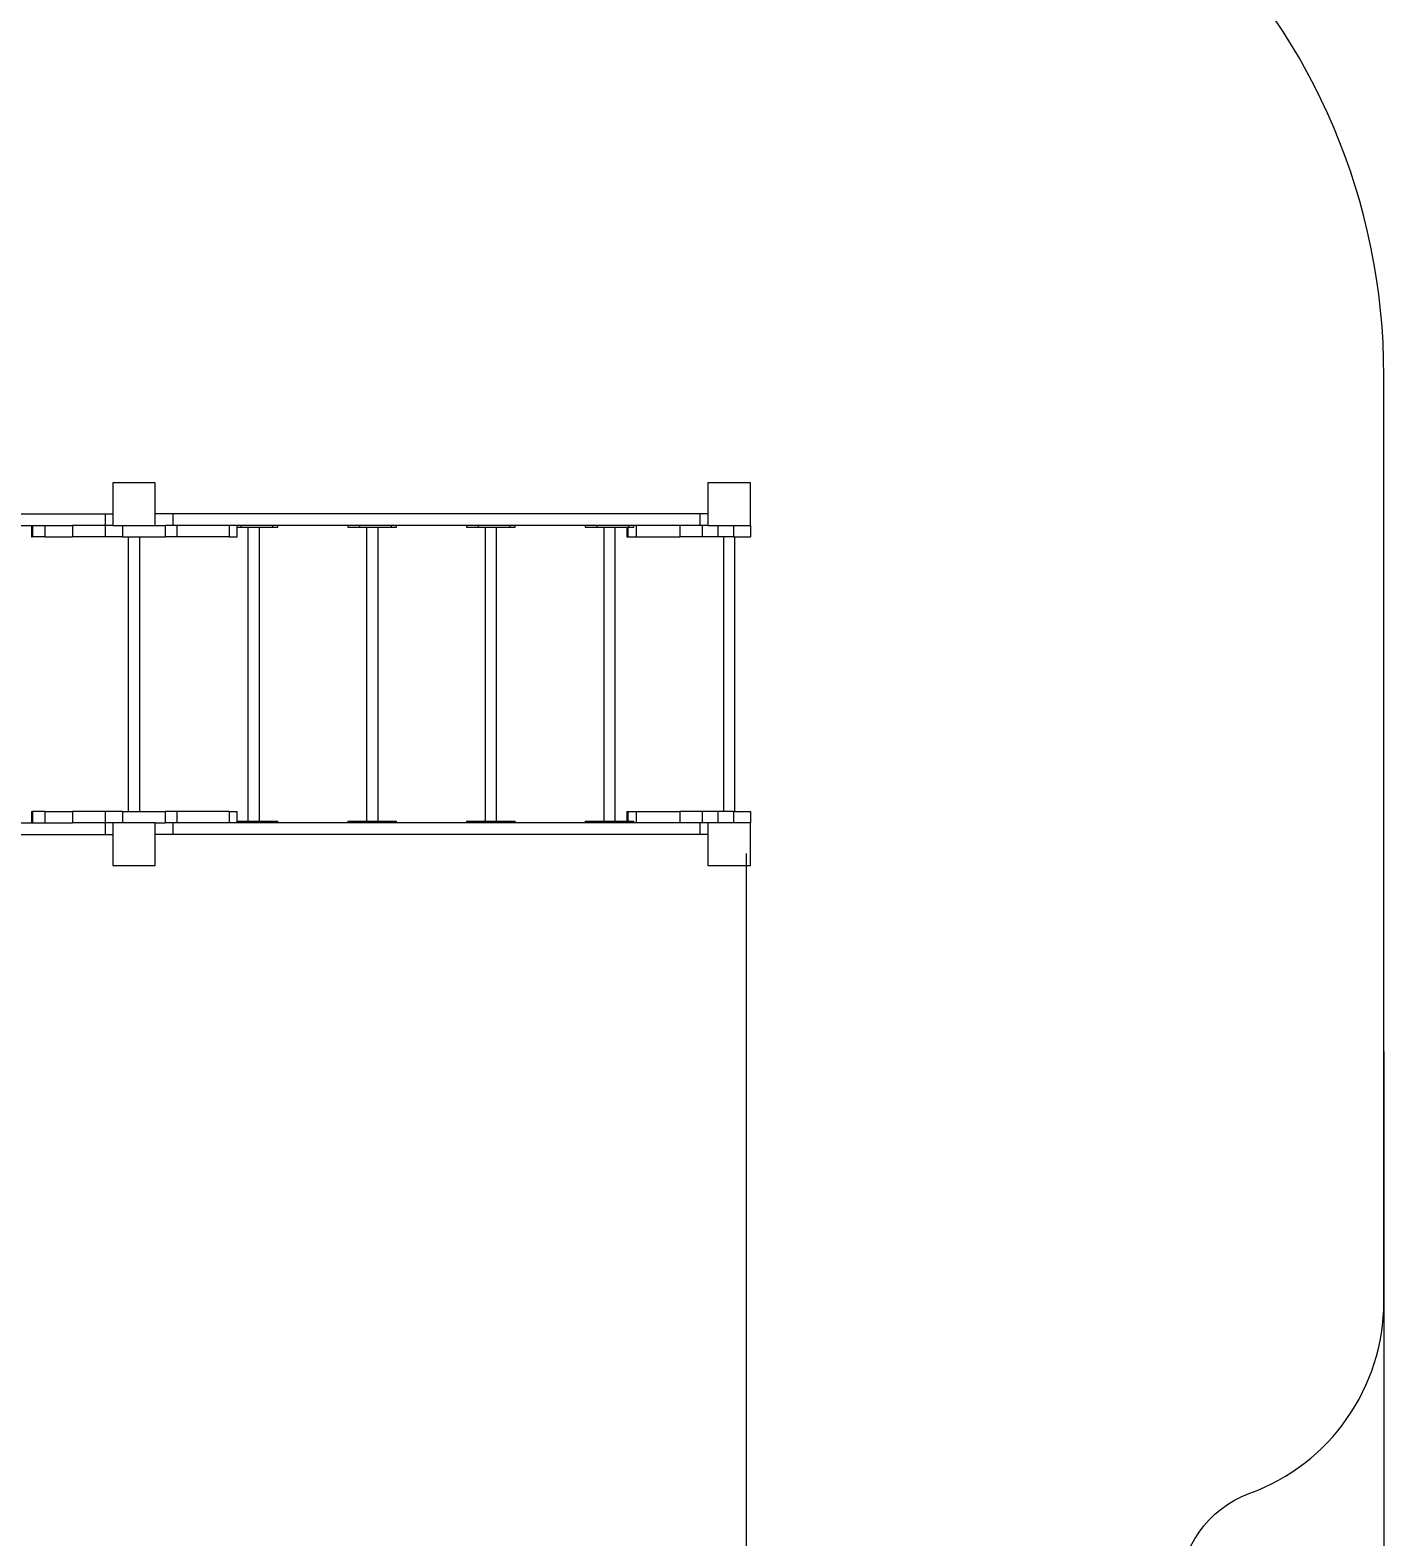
# Model space of a CAD drawing. Header units: millimetres. Extents: x -8113 to 7554, y -5964 to 7452.
# Drawn here: x 4370 to 7554, y 363 to 3908 of the extents above; entities that cross this region are included whole.
import ezdxf

# ---------------------------------------------------------------- set-up
doc = ezdxf.new("R2010")
doc.units = ezdxf.units.MM
for name, color, linetype in [('DIKOM_ЗОНА', 80, 'Continuous'), ('DIKOM_ОБЪЕКТ', 7, 'Continuous'), ('DIKOM_РАЗМЕР_ЗОНА', 7, 'Continuous'), ('DIKOM_РАЗМЕР_ОБЪЕКТА', 7, 'Continuous')]:
    doc.layers.add(name, color=color, linetype=linetype)
doc.styles.add('style1', font='arial.ttf', dxfattribs={"width": 0.8})
doc.dimstyles.new('1-50', dxfattribs={"dimtxt": 300, "dimasz": 200, "dimexe": 100, "dimexo": 0, "dimgap": 100, "dimtad": 1, "dimtxsty": 'style1', "dimcen": 200, "dimclrd": 7, "dimclre": 7, "dimclrt": 7, "dimadec": 1, "dimazin": 2, "dimtfac": 1, "dimtmove": 0, "dimatfit": 2, "dimfxl": 0, "dimlwd": 25, "dimlwe": 18, "dimarcsym": 0})

# ---------------------------------------------------------------- blocks, each defined once
blk = doc.blocks.new('*D0')
at = {"layer": 'Defpoints', "color": 0, "transparency": 16777216}
for p in [(6054.1, 1970.8), (-4445.9, 381.6), (6054.1, -5178.4)]:
    blk.add_point(p, dxfattribs=at)
at = {"layer": 'DIKOM_РАЗМЕР_ОБЪЕКТА', "color": 7, "lineweight": 18, "transparency": 16777216}
for p, q in [((6054.1, 1970.8), (6054.1, -5278.4)), ((-4445.9, 381.6), (-4445.9, -5278.4))]:
    blk.add_line(p, q, dxfattribs=at)
at = {"layer": 'DIKOM_РАЗМЕР_ОБЪЕКТА', "color": 7, "lineweight": 25, "transparency": 16777216}
blk.add_line((-4245.9, -5178.4), (5854.1, -5178.4), dxfattribs=at)
at = {"layer": 'DIKOM_РАЗМЕР_ОБЪЕКТА', "color": 7, "transparency": 16777216}
for points in [[(-4245.9, -5145), (-4245.9, -5211.7), (-4445.9, -5178.4)], [(5854.1, -5145), (5854.1, -5211.7), (6054.1, -5178.4)]]:
    blk.add_solid(points, dxfattribs=at)
at = {"layer": 'DIKOM_РАЗМЕР_ОБЪЕКТА', "color": 7, "transparency": 16777216, "insert": (804.1, -4925.2), "char_height": 300, "attachment_point": 5, "style": 'style1'}
blk.add_mtext('10500', dxfattribs=at)
blk = doc.blocks.new('*D2')
at = {"layer": 'Defpoints', "color": 0, "transparency": 16777216}
for p in [(7554.1, 1504.9), (-6445.9, -5.3), (7554.1, -5864.3)]:
    blk.add_point(p, dxfattribs=at)
at = {"layer": 'DIKOM_РАЗМЕР_ЗОНА', "color": 7, "lineweight": 18, "transparency": 16777216}
for p, q in [((7554.1, 1504.9), (7554.1, -5964.3)), ((-6445.9, -5.3), (-6445.9, -5964.3))]:
    blk.add_line(p, q, dxfattribs=at)
at = {"layer": 'DIKOM_РАЗМЕР_ЗОНА', "color": 7, "lineweight": 25, "transparency": 16777216}
blk.add_line((-6245.9, -5864.3), (7354.1, -5864.3), dxfattribs=at)
at = {"layer": 'DIKOM_РАЗМЕР_ЗОНА', "color": 7, "transparency": 16777216}
for points in [[(-6245.9, -5830.9), (-6245.9, -5897.6), (-6445.9, -5864.3)], [(7354.1, -5830.9), (7354.1, -5897.6), (7554.1, -5864.3)]]:
    blk.add_solid(points, dxfattribs=at)
at = {"layer": 'DIKOM_РАЗМЕР_ЗОНА', "color": 7, "transparency": 16777216, "insert": (554.1, -5611.1), "char_height": 300, "attachment_point": 5, "style": 'style1'}
blk.add_mtext('14000', dxfattribs=at)

msp = doc.modelspace()

# ---------------------------------------------------------------- linework, layer by layer
at = {"layer": 'DIKOM_ЗОНА', "color": 3, "lineweight": 15}
msp.add_lwpolyline([(-2535.92, -4447.848), (3164.08, -4447.848, 0.41421356), (4664.08, -2947.848), (4664.08, -2055.293, -0.41421356), (4914.08, -1805.293), (6074.08, -1805.293, 0.41421356), (7074.08, -805.293), (7074.08, 230.789, -0.31516822), (7238.463, 465.672, 0.31516822), (7554.078, 916.644), (7554.078, 3094.707, 0.41421356), (6054.078, 4594.707), (2366.08, 4594.707, -0.41421356), (2116.08, 4844.707), (2116.08, 6452.152, 0.41421356), (1116.08, 7452.152)], format="xyb", dxfattribs=at)
at = {"layer": 'DIKOM_ОБЪЕКТ', "color": 7, "linetype": 'Continuous', "lineweight": 15}
for p, q in [((4564.189, 2842.707), (4564.189, 2742.707)), ((4664.189, 2842.707), (4564.189, 2842.707)), ((4664.189, 2742.707), (4664.189, 2842.707)), ((5964.178, 2842.707), (5964.178, 2742.707)), ((6064.178, 2842.707), (5964.178, 2842.707)), ((6064.178, 2742.707), (6064.178, 2842.707)), ((3182.237, 2769.707), (4545.923, 2769.707)), ((4545.923, 2769.707), (4545.923, 2742.707)), ((4545.923, 2769.707), (4564.08, 2769.707)), ((4564.08, 2769.707), (4564.08, 2742.707)), ((4705.181, 2769.707), (4664.189, 2769.707)), ((4705.181, 2769.707), (4705.181, 2742.707)), ((5945.181, 2769.707), (4705.181, 2769.707)), ((5945.181, 2769.707), (5945.181, 2742.707)), ((5964.178, 2769.707), (5945.181, 2769.707)), ((3228.446, 2742.707), (4462.91, 2742.707)), ((4373.174, 2742.707), (4373.174, 2715.707)), ((4375.264, 2742.707), (4375.264, 2715.707)), ((4404.604, 2742.707), (4404.604, 2715.707)), ((4462.91, 2742.707), (4469.457, 2742.707)), ((4469.457, 2742.707), (4469.457, 2715.707)), ((4546.141, 2742.707), (4469.457, 2742.707)), ((4546.141, 2742.707), (4546.141, 2715.707)), ((4564.189, 2742.707), (4546.141, 2742.707)), ((4564.189, 2742.707), (4664.189, 2742.707)), ((4587.314, 2742.707), (4587.314, 2715.707)), ((4664.189, 2742.707), (4687.299, 2742.707)), ((4687.299, 2742.707), (4687.299, 2715.707)), ((4714.656, 2742.707), (4687.299, 2742.707)), ((5945.181, 2742.707), (4714.656, 2742.707)), ((4714.656, 2742.707), (4714.656, 2715.707)), ((4837.703, 2742.707), (4714.656, 2742.707)), ((4837.703, 2742.707), (4837.703, 2715.707)), ((4856.701, 2715.707), (4856.701, 2742.707)), ((4856.701, 2738.707), (4865.587, 2738.707)), ((4865.587, 2742.707), (4865.587, 2738.707)), ((4865.587, 2738.707), (4940.013, 2738.707)), ((4881.965, 2738.707), (4881.965, 2046.707)), ((4908.965, 2046.707), (4908.965, 2738.707)), ((4940.013, 2742.707), (4940.013, 2738.707)), ((4940.013, 2738.707), (4952.678, 2738.707)), ((4952.678, 2738.707), (4952.678, 2742.707)), ((5117.349, 2742.707), (5117.349, 2738.707)), ((5117.349, 2738.707), (5144.684, 2738.707)), ((5144.684, 2742.707), (5144.684, 2738.707)), ((5144.684, 2738.707), (5219.11, 2738.707)), ((5161.062, 2738.707), (5161.062, 2046.707)), ((5188.062, 2046.707), (5188.062, 2738.707)), ((5219.11, 2742.707), (5219.11, 2738.707)), ((5219.11, 2738.707), (5231.775, 2738.707)), ((5231.775, 2738.707), (5231.775, 2742.707)), ((5396.446, 2742.707), (5396.446, 2738.707)), ((5396.446, 2738.707), (5423.781, 2738.707)), ((5423.781, 2742.707), (5423.781, 2738.707)), ((5423.781, 2738.707), (5498.207, 2738.707)), ((5440.159, 2738.707), (5440.159, 2046.707)), ((5467.159, 2046.707), (5467.159, 2738.707)), ((5498.207, 2742.707), (5498.207, 2738.707)), ((5498.207, 2738.707), (5510.872, 2738.707)), ((5510.872, 2738.707), (5510.872, 2742.707)), ((5675.543, 2742.707), (5675.543, 2738.707)), ((5675.543, 2738.707), (5702.878, 2738.707)), ((5702.878, 2742.707), (5702.878, 2738.707)), ((5702.878, 2738.707), (5777.304, 2738.707)), ((5719.256, 2738.707), (5719.256, 2046.707)), ((5746.256, 2046.707), (5746.256, 2738.707)), ((5773.158, 2738.707), (5773.158, 2715.707)), ((5775.468, 2738.707), (5775.468, 2715.707)), ((5777.304, 2742.707), (5777.304, 2738.707)), ((5777.304, 2738.707), (5789.969, 2738.707)), ((5789.969, 2738.707), (5789.969, 2742.707)), ((5795.085, 2742.707), (5795.085, 2715.707)), ((5898.265, 2742.707), (5898.265, 2715.707)), ((5950.608, 2742.707), (5898.265, 2742.707)), ((5950.608, 2742.707), (5950.608, 2715.707)), ((5964.178, 2742.707), (5950.608, 2742.707)), ((5964.178, 2742.707), (6064.178, 2742.707)), ((5987.282, 2742.707), (5987.282, 2715.707)), ((6024.178, 2742.707), (6024.178, 2715.707)), ((6064.178, 2742.707), (6064.178, 2715.707)), ((4373.174, 2715.707), (4375.264, 2715.707)), ((4404.604, 2715.707), (4375.264, 2715.707)), ((4404.604, 2715.707), (4469.457, 2715.707)), ((4546.141, 2715.707), (4469.457, 2715.707)), ((4587.314, 2715.707), (4546.141, 2715.707)), ((4587.314, 2715.707), (4687.299, 2715.707)), ((4600.689, 2715.707), (4600.689, 2069.707)), ((4627.689, 2069.707), (4627.689, 2715.707)), ((4714.656, 2715.707), (4687.299, 2715.707)), ((4837.703, 2715.707), (4714.656, 2715.707)), ((4837.703, 2715.707), (4856.701, 2715.707)), ((5773.158, 2715.707), (5775.468, 2715.707)), ((5775.468, 2715.707), (5795.085, 2715.707)), ((5795.085, 2715.707), (5898.265, 2715.707)), ((5950.608, 2715.707), (5898.265, 2715.707)), ((5987.282, 2715.707), (5950.608, 2715.707)), ((6024.178, 2715.707), (5987.282, 2715.707)), ((6000.678, 2715.707), (6000.678, 2069.707)), ((6024.178, 2715.707), (6064.178, 2715.707)), ((6027.678, 2069.707), (6027.678, 2715.707)), ((4373.174, 2069.707), (4373.174, 2042.707)), ((4373.174, 2069.707), (4375.264, 2069.707)), ((4375.264, 2069.707), (4375.264, 2042.707)), ((4404.604, 2069.707), (4375.264, 2069.707)), ((4404.604, 2069.707), (4404.604, 2042.707)), ((4404.604, 2069.707), (4469.457, 2069.707)), ((4469.457, 2069.707), (4469.457, 2042.707)), ((4546.141, 2069.707), (4469.457, 2069.707)), ((4546.141, 2069.707), (4546.141, 2042.707)), ((4587.314, 2069.707), (4546.141, 2069.707)), ((4587.314, 2069.707), (4587.314, 2042.707)), ((4587.314, 2069.707), (4687.299, 2069.707)), ((4687.299, 2069.707), (4687.299, 2042.707)), ((4714.656, 2069.707), (4687.299, 2069.707)), ((4714.656, 2069.707), (4714.656, 2042.707)), ((4837.703, 2069.707), (4714.656, 2069.707)), ((4837.703, 2069.707), (4837.703, 2042.707)), ((4837.703, 2069.707), (4856.701, 2069.707)), ((4856.701, 2042.707), (4856.701, 2069.707)), ((5773.158, 2069.707), (5773.158, 2046.707)), ((5773.158, 2069.707), (5775.468, 2069.707)), ((5775.468, 2069.707), (5795.085, 2069.707)), ((5775.468, 2069.707), (5775.468, 2046.707)), ((5795.085, 2069.707), (5795.085, 2042.707)), ((5795.085, 2069.707), (5898.265, 2069.707)), ((5898.265, 2069.707), (5898.265, 2042.707)), ((5950.608, 2069.707), (5898.265, 2069.707)), ((5950.608, 2069.707), (5950.608, 2042.707)), ((5987.282, 2069.707), (5950.608, 2069.707)), ((5987.282, 2069.707), (5987.282, 2042.707)), ((6024.178, 2069.707), (5987.282, 2069.707)), ((6024.178, 2069.707), (6024.178, 2042.707)), ((6024.178, 2069.707), (6064.178, 2069.707)), ((6064.178, 2069.707), (6064.178, 2042.707)), ((3228.446, 2042.707), (4462.91, 2042.707)), ((4462.91, 2042.707), (4469.457, 2042.707)), ((4546.141, 2042.707), (4469.457, 2042.707)), ((4545.923, 2042.707), (4545.923, 2015.707)), ((4564.189, 2042.707), (4546.141, 2042.707)), ((4564.08, 2042.707), (4564.08, 2015.707)), ((4564.189, 2042.707), (4564.189, 1942.707)), ((4664.189, 2042.707), (4564.189, 2042.707)), ((4664.189, 2042.707), (4687.299, 2042.707)), ((4664.189, 1942.707), (4664.189, 2042.707)), ((4714.656, 2042.707), (4687.299, 2042.707)), ((4705.181, 2042.707), (4705.181, 2015.707)), ((5945.181, 2042.707), (4714.656, 2042.707)), ((4837.703, 2042.707), (4714.656, 2042.707)), ((4856.701, 2046.707), (4865.587, 2046.707)), ((4865.587, 2046.707), (4865.587, 2042.707)), ((4865.587, 2046.707), (4940.013, 2046.707)), ((4940.013, 2046.707), (4940.013, 2042.707)), ((4940.013, 2046.707), (4952.678, 2046.707)), ((4952.678, 2042.707), (4952.678, 2046.707)), ((5117.349, 2046.707), (5117.349, 2042.707)), ((5117.349, 2046.707), (5144.684, 2046.707)), ((5144.684, 2046.707), (5144.684, 2042.707)), ((5144.684, 2046.707), (5219.11, 2046.707)), ((5219.11, 2046.707), (5219.11, 2042.707)), ((5219.11, 2046.707), (5231.775, 2046.707)), ((5231.775, 2042.707), (5231.775, 2046.707)), ((5396.446, 2046.707), (5396.446, 2042.707)), ((5396.446, 2046.707), (5423.781, 2046.707)), ((5423.781, 2046.707), (5423.781, 2042.707)), ((5423.781, 2046.707), (5498.207, 2046.707)), ((5498.207, 2046.707), (5498.207, 2042.707)), ((5498.207, 2046.707), (5510.872, 2046.707)), ((5510.872, 2042.707), (5510.872, 2046.707)), ((5675.543, 2046.707), (5675.543, 2042.707)), ((5675.543, 2046.707), (5702.878, 2046.707)), ((5702.878, 2046.707), (5702.878, 2042.707)), ((5702.878, 2046.707), (5777.304, 2046.707)), ((5777.304, 2046.707), (5777.304, 2042.707)), ((5777.304, 2046.707), (5789.969, 2046.707)), ((5789.969, 2042.707), (5789.969, 2046.707)), ((5950.608, 2042.707), (5898.265, 2042.707)), ((5945.181, 2042.707), (5945.181, 2015.707)), ((5964.178, 2042.707), (5950.608, 2042.707)), ((5964.178, 2042.707), (5964.178, 1942.707)), ((6064.178, 2042.707), (5964.178, 2042.707)), ((6064.178, 1942.707), (6064.178, 2042.707)), ((3182.237, 2015.707), (4545.923, 2015.707)), ((4545.923, 2015.707), (4564.08, 2015.707)), ((4705.181, 2015.707), (4664.189, 2015.707)), ((5945.181, 2015.707), (4705.181, 2015.707)), ((5964.178, 2015.707), (5945.181, 2015.707)), ((4564.189, 1942.707), (4664.189, 1942.707)), ((5964.178, 1942.707), (6064.178, 1942.707))]:
    msp.add_line(p, q, dxfattribs=at)

# ---------------------------------------------------------------- dimensions: what is measured, and where the dimension line sits
at = {"layer": 'DIKOM_РАЗМЕР_ЗОНА'}
dim = msp.add_linear_dim(base=(7554.078, -5864.277), p1=(-6445.92, -5.293), p2=(7554.078, 1504.936), dimstyle='1-50', dxfattribs=at)
dim.commit()
dim.dimension.update_dxf_attribs({"geometry": '*D2', "text_midpoint": (554.079, -5864.277), "dimtype": 160})
at = {"layer": 'DIKOM_РАЗМЕР_ОБЪЕКТА'}
dim = msp.add_linear_dim(base=(6054.078, -5178.381), p1=(-4445.92, 381.649), p2=(6054.078, 1970.79), text='10500', dimstyle='1-50', dxfattribs=at)
dim.commit()
dim.dimension.update_dxf_attribs({"geometry": '*D0', "text_midpoint": (804.079, -5178.381), "dimtype": 160})

doc.saveas('drawing.dxf')
